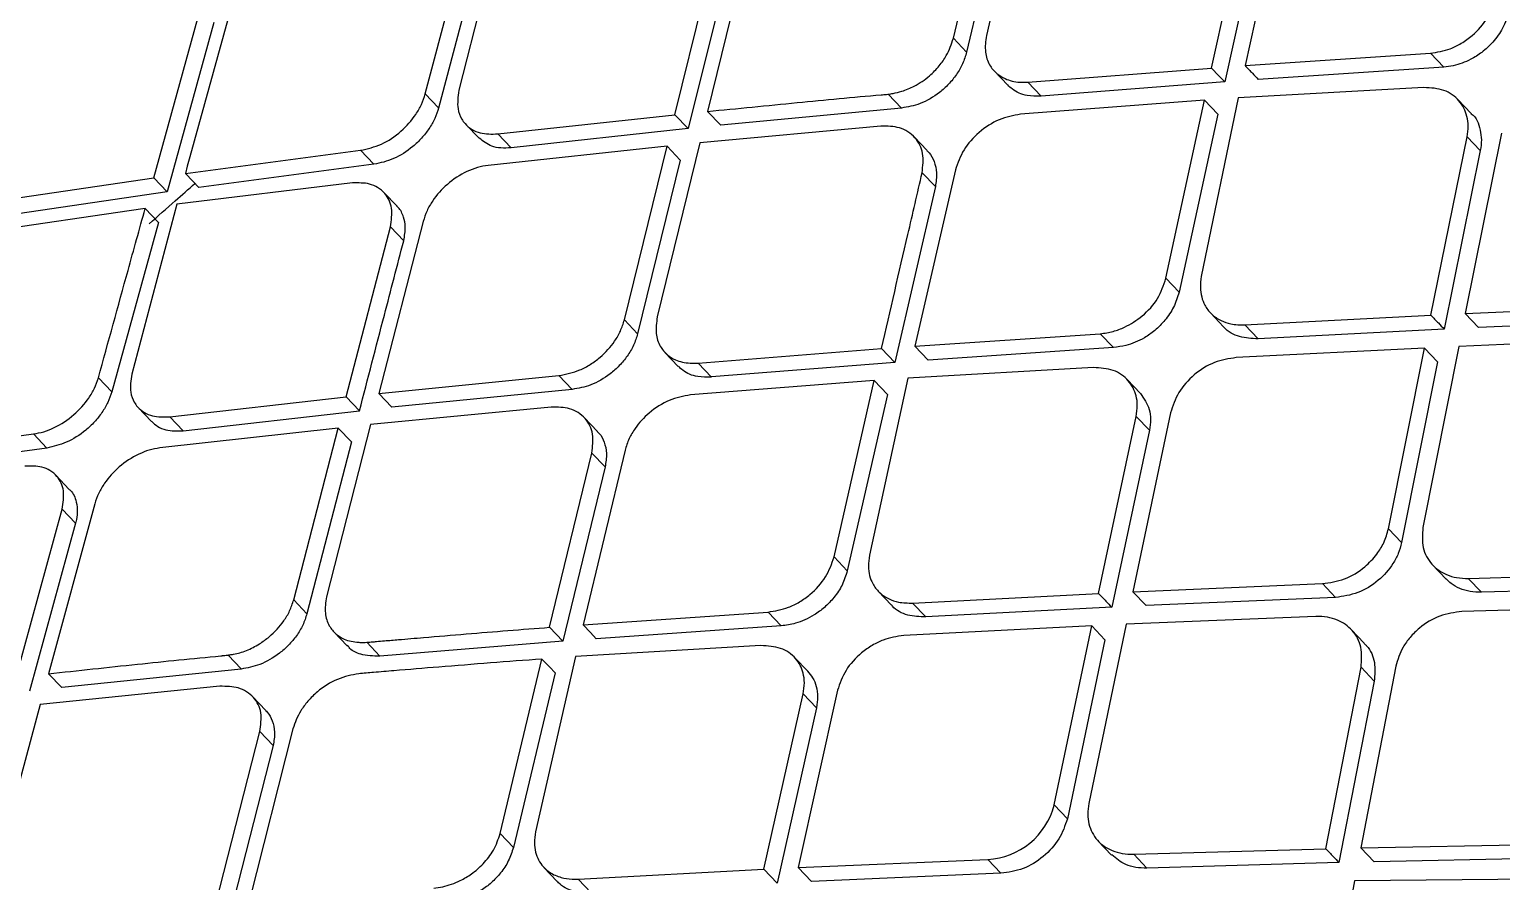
# Model space of a CAD drawing. Extents: x 832 to 912, y 781 to 934.
# Drawn here: x 895.672 to 896.887, y 808.644 to 809.347 of the extents above; entities that cross this region are included whole.
import ezdxf

# ---------------------------------------------------------------- set-up
doc = ezdxf.new("R2010")
doc.units = 0
doc.header["$MEASUREMENT"] = 0
doc.layers.add('1', color=4, linetype='Continuous')

# ---------------------------------------------------------------- blocks, each defined once
blk = doc.blocks.new('2026 SOVEREIGN HL')
at = {"layer": '1', "color": 3, "linetype": 'Continuous', "lineweight": 25}
for p, q in [((64.7665, 12.3924), (64.7327, 12.2475)), ((64.7055, 12.2451), (64.7395, 12.3897)), ((64.7504, 12.3783), (64.7164, 12.2337)), ((64.9185, 12.2206), (64.9508, 12.367)), ((64.9783, 12.3692), (64.9462, 12.2226)), ((64.9617, 12.3556), (64.9294, 12.2092)), ((64.3332, 12.3438), (64.2974, 12.2022)), ((64.2697, 12.1992), (64.3069, 12.3403)), ((64.318, 12.3288), (64.2807, 12.1876)), ((64.4756, 12.1821), (64.5108, 12.3237)), ((64.5379, 12.328), (64.5026, 12.1848)), ((64.5218, 12.3122), (64.4866, 12.1706)), ((64.0456, 12.13), (64.0843, 12.2698)), ((64.1102, 12.2736), (64.0754, 12.1472)), ((64.0953, 12.2582), (64.0567, 12.1185)), ((64.7055, 12.2451), (64.7164, 12.2337)), ((64.9462, 12.2226), (65.0992, 12.2328)), ((65.1101, 12.2214), (64.9571, 12.2112)), ((65.0992, 12.2328), (65.1101, 12.2214)), ((64.7394, 12.2179), (64.7504, 12.2064)), ((64.7669, 12.2089), (64.9185, 12.2206)), ((64.9294, 12.2092), (64.7778, 12.1975)), ((64.2697, 12.1992), (64.2807, 12.1877)), ((64.6627, 12.1876), (64.6518, 12.199)), ((64.7778, 12.1975), (64.7669, 12.2089)), ((65.0938, 12.2045), (64.9404, 12.1959)), ((64.5026, 12.1848), (64.5135, 12.1734)), ((64.6627, 12.1876), (64.5135, 12.1734)), ((64.9127, 12.194), (64.7609, 12.1825)), ((64.8808, 12.0471), (64.9127, 12.194)), ((64.9404, 12.1959), (64.9101, 12.0486)), ((64.9127, 12.194), (64.9236, 12.1826)), ((65.1327, 12.1831), (65.1218, 12.1945)), ((64.3031, 12.1741), (64.3141, 12.1626)), ((64.3295, 12.1662), (64.4756, 12.1821)), ((64.4865, 12.1706), (64.4756, 12.1821)), ((64.6456, 12.1727), (64.4962, 12.1588)), ((64.9236, 12.1826), (64.8917, 12.0357)), ((64.3295, 12.1662), (64.3405, 12.1547)), ((64.4866, 12.1706), (64.3405, 12.1547)), ((64.6839, 12.1525), (64.6731, 12.1638)), ((65.0996, 12.0166), (65.1294, 12.1639)), ((65.1578, 12.1669), (65.1279, 12.018)), ((65.1295, 12.1639), (65.1403, 12.1525)), ((64.0717, 12.1337), (64.2163, 12.1527)), ((64.2163, 12.1527), (64.2273, 12.1412)), ((64.4692, 12.1561), (64.3215, 12.1403)), ((64.434, 12.0128), (64.4692, 12.1561)), ((64.4962, 12.1588), (64.4611, 12.0152)), ((64.4692, 12.1561), (64.4801, 12.1446)), ((65.1403, 12.1525), (65.1105, 12.0052)), ((64.2273, 12.1412), (64.0827, 12.1221)), ((64.4801, 12.1446), (64.4449, 12.0013)), ((64.7071, 12.1365), (64.6738, 11.9911)), ((63.9029, 12.109), (64.0456, 12.13)), ((64.0456, 12.13), (64.0566, 12.1185)), ((64.2096, 12.1258), (64.0647, 12.1083)), ((64.6797, 12.1342), (64.6906, 12.1228)), ((64.0567, 12.1184), (63.914, 12.0974)), ((64.2464, 12.1065), (64.2354, 12.118)), ((64.6906, 12.1228), (64.6571, 11.9777)), ((64.0252, 12.1028), (63.8957, 12.0838)), ((64.0386, 12.1047), (64.0252, 12.1028)), ((64.0647, 12.1083), (64.0275, 11.9681)), ((64.0386, 12.1047), (64.0496, 12.0931)), ((64.0496, 12.0931), (64.0109, 11.9534)), ((64.2044, 11.9494), (64.2409, 12.0896)), ((64.2679, 12.094), (64.2313, 11.9522)), ((64.2409, 12.0896), (64.2519, 12.0781)), ((64.8808, 12.0471), (64.8917, 12.0358)), ((64.9176, 12.0186), (64.9285, 12.0071)), ((64.9461, 12.0086), (65.0996, 12.0166)), ((65.1279, 12.018), (65.2842, 12.0247)), ((65.1279, 12.018), (65.1388, 12.0066)), ((64.434, 12.0128), (64.4449, 12.0013)), ((64.9461, 12.0086), (64.9569, 11.9972)), ((65.1105, 12.0052), (64.9569, 11.9972)), ((65.2951, 12.0133), (65.1388, 12.0066)), ((64.6738, 11.9911), (64.8267, 12.0014)), ((64.6738, 11.9911), (64.6847, 11.9797)), ((64.8376, 11.9901), (64.8267, 12.0014)), ((65.1225, 11.9909), (65.093, 11.8416)), ((65.279, 11.9974), (65.1225, 11.9909)), ((64.4675, 11.9859), (64.4785, 11.9744)), ((64.4949, 11.9771), (64.6462, 11.9891)), ((64.6462, 11.9891), (64.6571, 11.9777)), ((64.8376, 11.9901), (64.6847, 11.9797)), ((65.0942, 11.9896), (64.9389, 11.9817)), ((65.0645, 11.8405), (65.0942, 11.9896)), ((65.1051, 11.9782), (65.0754, 11.8291)), ((65.0942, 11.9896), (65.1051, 11.9782)), ((64.2313, 11.9522), (64.38, 11.9669)), ((64.38, 11.9669), (64.3909, 11.9555)), ((64.4949, 11.9771), (64.5058, 11.9656)), ((64.6571, 11.9777), (64.5058, 11.9657)), ((64.8211, 11.9734), (64.6678, 11.9647)), ((63.9999, 11.965), (64.0109, 11.9534)), ((64.3909, 11.9554), (64.2422, 11.9407)), ((64.6402, 11.9627), (64.4886, 11.9509)), ((64.607, 11.8172), (64.6402, 11.9627)), ((64.6678, 11.9647), (64.6363, 11.8186)), ((64.6511, 11.9513), (64.6402, 11.9627)), ((64.8598, 11.9521), (64.849, 11.9635)), ((64.059, 11.9328), (64.2044, 11.9494)), ((64.2154, 11.9379), (64.2044, 11.9494)), ((64.2313, 11.9522), (64.2422, 11.9407)), ((64.6511, 11.9513), (64.6179, 11.8058)), ((64.0328, 11.9405), (64.0438, 11.9289)), ((64.059, 11.9328), (64.07, 11.9213)), ((64.07, 11.9213), (64.2154, 11.9379)), ((64.3736, 11.9409), (64.2246, 11.9264)), ((64.4117, 11.9208), (64.4008, 11.9322)), ((64.8253, 11.7872), (64.8564, 11.9331)), ((64.8847, 11.9361), (64.8536, 11.7885)), ((64.8564, 11.9331), (64.8672, 11.9217)), ((63.8026, 11.8987), (63.9463, 11.9187)), ((63.9463, 11.9187), (63.9574, 11.9071)), ((64.1977, 11.9236), (64.0507, 11.9072)), ((64.1611, 11.7818), (64.1977, 11.9236)), ((64.2246, 11.9264), (64.1882, 11.7844)), ((64.1977, 11.9236), (64.2087, 11.9121)), ((64.8672, 11.9217), (64.8362, 11.7758)), ((63.9574, 11.9071), (63.8138, 11.8871)), ((64.2087, 11.9121), (64.172, 11.7703)), ((64.3723, 11.7592), (64.4071, 11.9029)), ((64.4345, 11.9052), (64.3999, 11.7612)), ((64.4071, 11.9029), (64.4181, 11.8915)), ((63.9759, 11.873), (63.9649, 11.8846)), ((64.4181, 11.8915), (64.3833, 11.7478)), ((63.9969, 11.8611), (63.9587, 11.7209)), ((63.932, 11.718), (63.97, 11.8566)), ((63.9811, 11.845), (63.943, 11.7064)), ((63.97, 11.8566), (63.981, 11.845)), ((65.0645, 11.8405), (65.0753, 11.8291)), ((64.607, 11.8172), (64.6179, 11.8058)), ((65.1012, 11.8104), (65.1121, 11.799)), ((65.1304, 11.7995), (65.2887, 11.8042)), ((65.1304, 11.7995), (65.1413, 11.7881)), ((64.6435, 11.7889), (64.6544, 11.7775)), ((64.6718, 11.7791), (64.8253, 11.7872)), ((64.8536, 11.7885), (65.01, 11.7952)), ((64.8536, 11.7885), (64.8645, 11.7771)), ((65.0209, 11.7838), (64.8645, 11.7771)), ((65.0209, 11.7838), (65.01, 11.7952)), ((65.2996, 11.7928), (65.1413, 11.7881)), ((64.1611, 11.7818), (64.172, 11.7703)), ((64.3999, 11.7612), (64.5526, 11.7718)), ((64.5526, 11.7718), (64.5635, 11.7604)), ((64.6718, 11.7791), (64.6827, 11.7677)), ((64.8362, 11.7758), (64.6827, 11.7677)), ((65.2837, 11.7768), (65.1252, 11.7723)), ((64.5635, 11.7604), (64.4108, 11.7498)), ((64.8197, 11.7604), (64.6645, 11.7524)), ((64.7887, 11.6126), (64.8197, 11.7604)), ((64.848, 11.7617), (64.8172, 11.6137)), ((64.8197, 11.7604), (64.8305, 11.7489)), ((65.0046, 11.7681), (64.848, 11.7617)), ((64.1942, 11.7554), (64.2052, 11.744)), ((64.3833, 11.7477), (64.2323, 11.7353)), ((64.3723, 11.7592), (64.3832, 11.7478)), ((64.8305, 11.7489), (64.7996, 11.6012)), ((65.0446, 11.746), (65.0338, 11.7574)), ((64.1178, 11.7248), (64.1069, 11.7362)), ((64.2214, 11.7468), (64.2323, 11.7353)), ((64.5467, 11.7441), (64.3936, 11.7351)), ((64.1178, 11.7247), (63.9697, 11.7094)), ((64.3315, 11.589), (64.366, 11.733)), ((64.3936, 11.7351), (64.3607, 11.5905)), ((64.5853, 11.7229), (64.5744, 11.7343)), ((65.0128, 11.5765), (65.0419, 11.7262)), ((65.0706, 11.7271), (65.0417, 11.5772)), ((65.0419, 11.7262), (65.0528, 11.7148)), ((63.9587, 11.7209), (63.9697, 11.7094)), ((64.3769, 11.7216), (64.3424, 11.5776)), ((65.0528, 11.7148), (65.0237, 11.5651)), ((64.1002, 11.7105), (63.9518, 11.6954)), ((64.138, 11.6906), (64.1272, 11.702)), ((64.5491, 11.5596), (64.5815, 11.7042)), ((64.6099, 11.7072), (64.5774, 11.561)), ((64.5815, 11.7042), (64.5924, 11.6928)), ((63.9518, 11.6954), (63.9138, 11.555)), ((64.5924, 11.6928), (64.5601, 11.5482)), ((64.1604, 11.6755), (64.1243, 11.5331)), ((64.0968, 11.531), (64.1332, 11.6731)), ((64.1332, 11.6731), (64.1441, 11.6617)), ((64.1441, 11.6617), (64.1078, 11.5195)), ((64.7887, 11.6126), (64.7996, 11.6012)), ((64.3315, 11.589), (64.3424, 11.5776)), ((64.8251, 11.5827), (64.8361, 11.5713)), ((65.0417, 11.5772), (65.2014, 11.5804)), ((64.5774, 11.561), (64.7338, 11.5677)), ((64.7338, 11.5677), (64.7447, 11.5563)), ((64.8543, 11.572), (65.0128, 11.5765)), ((64.8543, 11.572), (64.8652, 11.5605)), ((65.0417, 11.5772), (65.0526, 11.5658)), ((65.2123, 11.569), (65.0526, 11.5658)), ((64.3676, 11.5611), (64.3786, 11.5496)), ((64.3958, 11.5514), (64.5491, 11.5596)), ((64.56, 11.5482), (64.5491, 11.5596)), ((64.5774, 11.561), (64.5883, 11.5496)), ((64.7447, 11.5563), (64.5883, 11.5496)), ((65.0237, 11.5651), (64.8652, 11.5605)), ((64.3958, 11.5514), (64.4067, 11.54)), ((65.0364, 11.5499), (65.0093, 11.3992)), ((65.1965, 11.5515), (65.0364, 11.5499))]:
    blk.add_line(p, q, dxfattribs=at)
at = {"layer": '1', "color": 3, "linetype": 'Continuous', "lineweight": 25, "flags": 128}
for points in [[(64.9185, 12.2206), (64.9246, 12.2142), (64.9294, 12.2092)], [(64.0754, 12.1472), (64.0733, 12.1396), (64.0717, 12.1337)], [(64.0717, 12.1337), (64.0779, 12.1272), (64.0827, 12.1221)], [(64.3999, 11.7612), (64.406, 11.7548), (64.4108, 11.7498)], [(64.366, 11.733), (64.3721, 11.7266), (64.3769, 11.7216)]]:
    blk.add_lwpolyline(points, dxfattribs=at)
at = {"layer": '1', "color": 3, "linetype": 'Continuous', "lineweight": 25}
blk.add_arc((64.7304, 11.6278), 0.0603, 273.2661, 345.3314, dxfattribs=at)
for points, knots in [([(59.6972, 11.8096), (59.659, 11.874), (59.5847, 11.9995), (59.4664, 12.1968), (59.3447, 12.3975), (59.2169, 12.6053), (59.0824, 12.8201), (58.9652, 13.0043), (58.8705, 13.1519), (58.7998, 13.2615), (58.7407, 13.3529), (58.6923, 13.4279), (58.658, 13.4812), (58.625, 13.5325), (58.5908, 13.5859), (58.5504, 13.6491), (58.5075, 13.7169), (58.4666, 13.7822), (58.426, 13.8478), (58.3844, 13.9164), (58.3416, 13.9883), (58.3035, 14.0541), (58.2697, 14.1138), (58.2349, 14.1774), (58.1989, 14.2464), (58.1602, 14.3256), (58.1227, 14.4081), (58.0877, 14.494), (58.0522, 14.5935), (58.019, 14.7094), (57.9927, 14.8485), (57.9811, 15.0002), (57.9896, 15.1638), (58.0203, 15.3369), (58.0765, 15.5181), (58.1576, 15.7049), (58.2541, 15.8811), (58.3581, 16.0431), (58.4611, 16.1882), (58.5685, 16.3279), (58.6769, 16.4609), (58.858, 16.6733), (59.1157, 16.9561), (59.447, 17.3049), (59.7682, 17.6376), (60.083, 17.9601), (60.3956, 18.2778), (60.755, 18.6402), (61.1619, 19.0473), (61.6114, 19.493), (62.0521, 19.9256), (62.3975, 20.2611), (62.6524, 20.5062), (62.8191, 20.6655), (62.985, 20.8226), (63.1495, 20.9762), (63.3078, 21.1217), (63.4585, 21.2564), (63.6059, 21.3837), (63.7601, 21.5114), (63.9295, 21.6426), (64.1118, 21.7707), (64.2919, 21.8812), (64.4637, 21.9692), (64.6072, 22.0291), (64.7328, 22.0696), (64.839, 22.0959), (64.957, 22.116), (65.0871, 22.1257), (65.2235, 22.1209), (65.3509, 22.1032), (65.471, 22.0757), (65.5879, 22.0398), (65.7011, 21.9965), (65.8103, 21.9479), (65.9152, 21.8968), (66.016, 21.8439), (66.1148, 21.7889), (66.2128, 21.7319), (66.3118, 21.6723), (66.4144, 21.6092), (66.5231, 21.5409), (66.6294, 21.4732), (66.7319, 21.4073), (66.8298, 21.344), (66.9424, 21.2708), (67.0636, 21.192), (67.1939, 21.1077), (67.3227, 21.0253), (67.4078, 20.9715), (67.4507, 20.9445)], [0, 0, 0, 0, 0.027301, 0.053121, 0.078194, 0.103378, 0.128253, 0.15259, 0.164549, 0.175804, 0.187213, 0.19287, 0.198697, 0.203314, 0.20821, 0.214519, 0.221846, 0.227826, 0.233127, 0.240318, 0.246837, 0.252707, 0.257948, 0.26258, 0.269212, 0.275503, 0.282195, 0.289138, 0.295571, 0.304703, 0.314219, 0.324025, 0.333938, 0.34391, 0.353958, 0.36415, 0.374482, 0.382686, 0.390778, 0.398559, 0.40615, 0.413378, 0.435014, 0.455518, 0.475001, 0.494018, 0.51285, 0.531597, 0.55875, 0.585774, 0.611811, 0.637107, 0.647001, 0.656901, 0.666552, 0.67625, 0.685784, 0.694239, 0.702403, 0.711142, 0.720502, 0.73086, 0.741309, 0.749946, 0.758844, 0.764824, 0.770839, 0.776825, 0.7853, 0.794212, 0.802559, 0.810658, 0.819347, 0.828207, 0.836704, 0.845565, 0.854235, 0.862519, 0.871572, 0.880723, 0.88994, 0.900577, 0.912161, 0.921393, 0.931563, 0.942271, 0.95674, 0.970472, 0.985143, 1, 1, 1, 1]), ([(60.2822, 11.5275), (60.2534, 11.5736), (60.1981, 11.6621), (60.1128, 11.7968), (60.0317, 11.9243), (59.9635, 12.0307), (59.906, 12.1204), (59.8693, 12.1777), (59.8427, 12.2191), (59.828, 12.2418), (59.813, 12.2651), (59.7976, 12.2891), (59.7817, 12.3138), (59.7545, 12.356), (59.7181, 12.4126), (59.6745, 12.4802), (59.6371, 12.5381), (59.6064, 12.5858), (59.5812, 12.6248), (59.553, 12.6684), (59.5197, 12.72), (59.4807, 12.7805), (59.4433, 12.8384), (59.4077, 12.8936), (59.3703, 12.9516), (59.3297, 13.0146), (59.286, 13.0824), (59.2511, 13.1366), (59.2257, 13.1762), (59.2086, 13.2027), (59.1908, 13.2305), (59.1721, 13.2596), (59.1534, 13.2889), (59.1308, 13.3241), (59.1029, 13.3679), (59.0673, 13.4239), (59.0264, 13.4888), (58.98, 13.563), (58.932, 13.6406), (58.8888, 13.7117), (58.8521, 13.7731), (58.8232, 13.8221), (58.7935, 13.8732), (58.7606, 13.9311), (58.7261, 13.9933), (58.6891, 14.0624), (58.6528, 14.1334), (58.613, 14.2169), (58.5756, 14.3029), (58.5419, 14.3902), (58.5135, 14.4768), (58.4895, 14.5673), (58.4706, 14.6664), (58.4596, 14.7757), (58.4592, 14.8893), (58.4693, 15.0006), (58.488, 15.1079), (58.5139, 15.2137), (58.5473, 15.3209), (58.5892, 15.4317), (58.6384, 15.5444), (58.6917, 15.6526), (58.747, 15.7549), (58.8016, 15.8493), (58.8608, 15.9456), (58.9237, 16.0423), (58.9948, 16.1467), (59.0628, 16.242), (59.1331, 16.3373), (59.2059, 16.4331), (59.2967, 16.5491), (59.3964, 16.6729), (59.4963, 16.794), (59.5922, 16.9081), (59.6906, 17.0233), (59.8192, 17.1719), (59.9714, 17.3446), (60.1451, 17.5382), (60.3676, 17.7818), (60.6505, 18.0844), (60.9907, 18.4381), (61.3079, 18.7587), (61.5992, 19.046), (61.8645, 19.3022), (62.1341, 19.5569), (62.4085, 19.8105), (62.6456, 20.0246), (62.8371, 20.1941), (62.9882, 20.326), (63.1429, 20.4588), (63.2699, 20.5658), (63.3597, 20.6401), (63.4137, 20.6843), (63.4613, 20.7229), (63.5044, 20.7576), (63.5403, 20.7862), (63.5765, 20.8148), (63.6126, 20.8432), (63.6529, 20.8745), (63.6975, 20.9088), (63.7463, 20.9459), (63.8129, 20.9958), (63.9062, 21.0639), (64.0165, 21.1411), (64.1345, 21.2195), (64.2454, 21.2889), (64.3588, 21.355), (64.4896, 21.4254), (64.6404, 21.4972), (64.7801, 21.5514), (64.8884, 21.5857), (64.9667, 21.6066), (65.0451, 21.6236), (65.1468, 21.6401), (65.2696, 21.6489), (65.4079, 21.6425), (65.5342, 21.6221), (65.6419, 21.594), (65.735, 21.5631), (65.817, 21.5313), (65.8782, 21.5047), (65.9178, 21.4865), (65.9395, 21.4763), (65.9614, 21.4658), (65.9836, 21.4549), (66.0061, 21.4436), (66.0288, 21.432), (66.0517, 21.4201), (66.0744, 21.4081), (66.1263, 21.3803), (66.2137, 21.3316), (66.3258, 21.2662), (66.423, 21.2074), (66.5197, 21.1476), (66.6203, 21.0843), (66.7269, 21.016), (66.8232, 20.954), (66.9191, 20.892), (67.022, 20.8252), (67.1256, 20.7578), (67.2384, 20.6843), (67.3211, 20.6304), (67.3781, 20.5932), (67.3971, 20.5808), (67.4163, 20.5683), (67.4357, 20.5556), (67.4554, 20.5428), (67.479, 20.5274), (67.51, 20.5071), (67.552, 20.4798), (67.6045, 20.4455), (67.6673, 20.4046), (67.7366, 20.3595), (67.8045, 20.3152), (67.8813, 20.2653), (67.9624, 20.2126), (68.0492, 20.1564), (68.1396, 20.0978), (68.2398, 20.0331), (68.3535, 19.96), (68.4724, 19.884), (68.5504, 19.8347), (68.5908, 19.8092)], [0, 0, 0, 0, 0.017972, 0.034499, 0.049575, 0.06319, 0.070996, 0.079624, 0.082019, 0.084471, 0.086979, 0.089543, 0.092164, 0.094841, 0.102955, 0.109932, 0.115772, 0.120716, 0.124387, 0.127538, 0.133778, 0.139714, 0.145344, 0.150669, 0.155689, 0.162001, 0.16859, 0.17481, 0.177146, 0.179591, 0.182145, 0.184806, 0.187576, 0.190153, 0.194417, 0.199436, 0.205212, 0.211744, 0.219033, 0.225469, 0.230066, 0.23466, 0.237846, 0.242849, 0.248995, 0.253037, 0.259479, 0.265792, 0.272345, 0.278856, 0.284859, 0.290589, 0.297246, 0.304138, 0.310732, 0.317019, 0.32249, 0.327618, 0.333058, 0.338198, 0.343467, 0.348861, 0.353175, 0.357536, 0.361802, 0.366387, 0.370823, 0.376203, 0.379608, 0.384116, 0.389631, 0.395968, 0.401699, 0.406932, 0.412347, 0.418331, 0.42846, 0.437511, 0.446713, 0.464408, 0.482566, 0.500008, 0.513359, 0.526975, 0.54006, 0.553658, 0.567627, 0.574883, 0.58159, 0.589561, 0.597226, 0.599827, 0.602393, 0.604924, 0.606589, 0.608507, 0.610009, 0.611705, 0.613595, 0.61568, 0.617957, 0.620428, 0.624993, 0.630932, 0.635664, 0.64122, 0.646118, 0.651188, 0.659172, 0.666996, 0.671004, 0.674999, 0.678716, 0.683038, 0.691089, 0.699127, 0.707662, 0.71519, 0.720935, 0.727322, 0.73309, 0.734714, 0.736379, 0.738075, 0.739801, 0.741557, 0.743344, 0.745161, 0.747008, 0.748766, 0.757622, 0.768385, 0.776841, 0.782481, 0.793472, 0.803343, 0.811058, 0.819636, 0.829702, 0.839768, 0.848941, 0.862063, 0.863906, 0.865778, 0.867678, 0.869607, 0.871565, 0.873552, 0.876686, 0.880926, 0.886273, 0.892726, 0.900286, 0.907939, 0.914262, 0.924949, 0.934463, 0.943201, 0.955746, 0.969398, 0.98415, 1, 1, 1, 1]), ([(60.4182, 11.6464), (60.4164, 11.6492), (60.4095, 11.6601), (60.3941, 11.6839), (60.3609, 11.7354), (60.3089, 11.8152), (60.2476, 11.908), (60.1883, 11.997), (60.1342, 12.0778), (60.0755, 12.1651), (60.0148, 12.2548), (59.9554, 12.3426), (59.9086, 12.4116), (59.8677, 12.4721), (59.8322, 12.5246), (59.7937, 12.5817), (59.7593, 12.6328), (59.7291, 12.6778), (59.7032, 12.7165), (59.6795, 12.7521), (59.653, 12.7919), (59.6222, 12.8383), (59.5879, 12.8903), (59.5536, 12.9427), (59.4975, 13.0287), (59.4196, 13.1497), (59.3273, 13.2965), (59.2291, 13.4562), (59.1308, 13.6214), (59.0261, 13.8068), (58.9321, 13.985), (58.8612, 14.1303), (58.8134, 14.2396), (58.7838, 14.3127), (58.7627, 14.3698), (58.7485, 14.411), (58.739, 14.4399), (58.7288, 14.4725), (58.7192, 14.5057), (58.7111, 14.5359), (58.7049, 14.5612), (58.7008, 14.5785), (58.6973, 14.5946), (58.6928, 14.6157), (58.6838, 14.6636), (58.6734, 14.7377), (58.668, 14.8269), (58.6695, 14.9136), (58.6763, 14.9938), (58.6873, 15.0639), (58.6993, 15.1207), (58.7091, 15.1614), (58.7197, 15.2003), (58.7314, 15.2392), (58.7445, 15.2793), (58.7593, 15.3208), (58.7727, 15.3555), (58.7854, 15.387), (58.8002, 15.4218), (58.8218, 15.47), (58.8479, 15.5239), (58.8743, 15.5753), (58.8983, 15.6199), (58.9271, 15.6716), (58.9682, 15.7417), (59.0211, 15.8267), (59.083, 15.9206), (59.1457, 16.0114), (59.2113, 16.1024), (59.2751, 16.1881), (59.3491, 16.2848), (59.4399, 16.4002), (59.5345, 16.5172), (59.6307, 16.6335), (59.7305, 16.7521), (59.8324, 16.8711), (59.9388, 16.9937), (60.0509, 17.1215), (60.1955, 17.284), (60.3454, 17.4498), (60.5366, 17.6584), (60.764, 17.902), (61.0311, 18.1812), (61.218, 18.3723), (61.3188, 18.4742), (61.3461, 18.5017), (61.3733, 18.5291), (61.4005, 18.5564), (61.4275, 18.5835), (61.4545, 18.6105), (61.5295, 18.6853), (61.6429, 18.7976), (61.7853, 18.9368), (61.8979, 19.0458), (61.9776, 19.1223), (62.028, 19.1705), (62.0594, 19.2003), (62.0972, 19.2362), (62.1612, 19.2969), (62.2592, 19.3891), (62.366, 19.4887), (62.4662, 19.5812), (62.5497, 19.6578), (62.6257, 19.7271), (62.6993, 19.7937), (62.8125, 19.8955), (62.9623, 20.0285), (63.1457, 20.1886), (63.3222, 20.3401), (63.4933, 20.4837), (63.671, 20.629), (63.7993, 20.7304), (63.8838, 20.795), (63.9129, 20.8171), (63.9434, 20.84), (63.9752, 20.8636), (64.0169, 20.8943), (64.0632, 20.9277), (64.1087, 20.9599), (64.1431, 20.9839), (64.1787, 21.0083), (64.2204, 21.0364), (64.2695, 21.0687), (64.3186, 21.1), (64.3677, 21.1304), (64.4167, 21.1597), (64.4682, 21.1893), (64.5342, 21.2256), (64.608, 21.2635), (64.6875, 21.3006), (64.7535, 21.3285), (64.8121, 21.3508), (64.8658, 21.3694), (64.9172, 21.3851), (64.966, 21.3982), (65.0087, 21.4083), (65.0489, 21.4165), (65.0937, 21.4242), (65.1398, 21.4304), (65.1879, 21.4348), (65.2331, 21.4371), (65.2762, 21.4376), (65.3172, 21.4365), (65.3645, 21.4337), (65.4155, 21.4285), (65.4705, 21.4202), (65.5091, 21.4128), (65.539, 21.4063), (65.5692, 21.3994), (65.6157, 21.3873), (65.6706, 21.3709), (65.726, 21.3525), (65.7736, 21.3353), (65.8161, 21.3189), (65.8522, 21.3044), (65.8844, 21.2909), (65.9129, 21.2786), (65.9378, 21.2676), (65.9543, 21.2601), (65.9709, 21.2525), (66.0265, 21.2267), (66.1258, 21.1777), (66.249, 21.1128), (66.3683, 21.047), (66.4794, 20.9835), (66.5882, 20.9192), (66.6912, 20.8567), (66.7794, 20.8021), (66.8572, 20.7532), (66.9215, 20.7124), (66.9879, 20.6698), (67.0599, 20.6231), (67.1239, 20.5813), (67.1766, 20.5466), (67.2137, 20.522), (67.2474, 20.4996), (67.2779, 20.4793), (67.3051, 20.4611), (67.3291, 20.445), (67.348, 20.4323), (67.3656, 20.4205), (67.3886, 20.405), (67.4244, 20.3808), (67.4745, 20.3469), (67.5371, 20.3044), (67.604, 20.2588), (67.6621, 20.2191), (67.7062, 20.1889), (67.7412, 20.165), (67.7768, 20.1406), (67.8154, 20.1142), (67.8569, 20.0859), (67.9012, 20.0556), (67.947, 20.0243), (67.993, 19.9929), (68.0381, 19.9623), (68.0823, 19.9324), (68.1254, 19.9032), (68.1676, 19.8747), (68.2137, 19.8438), (68.2695, 19.8065), (68.3306, 19.7659), (68.3885, 19.7278), (68.4341, 19.698), (68.4602, 19.681), (68.4714, 19.6738)], [0, 0, 0, 0, 0.001104, 0.004334, 0.009452, 0.021283, 0.034948, 0.04399, 0.053559, 0.063656, 0.074351, 0.084158, 0.092992, 0.097067, 0.103823, 0.109893, 0.115275, 0.119969, 0.123976, 0.127297, 0.130972, 0.136221, 0.141469, 0.146716, 0.151963, 0.167099, 0.18221, 0.194073, 0.212028, 0.227648, 0.243582, 0.258158, 0.264064, 0.270062, 0.275458, 0.277255, 0.279419, 0.281949, 0.284513, 0.286691, 0.288484, 0.289893, 0.290355, 0.291848, 0.294297, 0.300171, 0.306592, 0.311145, 0.315784, 0.320454, 0.322803, 0.32496, 0.326929, 0.328894, 0.33099, 0.333082, 0.335172, 0.336205, 0.337765, 0.340333, 0.343295, 0.345648, 0.3478, 0.349751, 0.353108, 0.357916, 0.36198, 0.366657, 0.371035, 0.375197, 0.379142, 0.385198, 0.392169, 0.396446, 0.402495, 0.409883, 0.414309, 0.42097, 0.429196, 0.438991, 0.446291, 0.461212, 0.476637, 0.489885, 0.491347, 0.492803, 0.494253, 0.495699, 0.497139, 0.498574, 0.500003, 0.509077, 0.516559, 0.522451, 0.526755, 0.529023, 0.530314, 0.531642, 0.534905, 0.540273, 0.546825, 0.55141, 0.555681, 0.559639, 0.563052, 0.566913, 0.576885, 0.585774, 0.594565, 0.60338, 0.611293, 0.620887, 0.622241, 0.623657, 0.625137, 0.626679, 0.628283, 0.631197, 0.633393, 0.634874, 0.636168, 0.638527, 0.640885, 0.643239, 0.645591, 0.64794, 0.650286, 0.653007, 0.657465, 0.66098, 0.664643, 0.667213, 0.669761, 0.672796, 0.675143, 0.677409, 0.679594, 0.681653, 0.684768, 0.687344, 0.68993, 0.69273, 0.695122, 0.6975, 0.70165, 0.705003, 0.708506, 0.709563, 0.711249, 0.714863, 0.719531, 0.723351, 0.727334, 0.730442, 0.733278, 0.735842, 0.738132, 0.740147, 0.741886, 0.742161, 0.744227, 0.755572, 0.767132, 0.776013, 0.787022, 0.796936, 0.805751, 0.815616, 0.821764, 0.827928, 0.834109, 0.841056, 0.849038, 0.853076, 0.856798, 0.860203, 0.863291, 0.866062, 0.868516, 0.870654, 0.871891, 0.873927, 0.877792, 0.883023, 0.889622, 0.89759, 0.904425, 0.908448, 0.91202, 0.915953, 0.920247, 0.924904, 0.929921, 0.935301, 0.94063, 0.945903, 0.951118, 0.956274, 0.961373, 0.966414, 0.973172, 0.982115, 0.989566, 0.995527, 1, 1, 1, 1]), ([(69.641, 17.6616), (69.4833, 17.5178), (69.1657, 17.2279), (68.7018, 16.8035), (68.2618, 16.4006), (67.8608, 16.0334), (67.4617, 15.6678), (67.0552, 15.2956), (66.6322, 14.9086), (66.2807, 14.5874), (65.9979, 14.3293), (65.7814, 14.1317), (65.5638, 13.9332), (65.334, 13.7237), (65.0805, 13.4927), (64.7963, 13.2339), (64.4693, 12.9363), (64.0973, 12.5978), (63.6781, 12.2164), (63.2219, 11.801), (62.7439, 11.3655), (62.4182, 11.0681), (62.2568, 10.9207)], [0, 0, 0, 0, 0.064054, 0.129032, 0.188708, 0.243101, 0.2922, 0.351151, 0.408466, 0.464244, 0.494021, 0.523341, 0.552204, 0.582375, 0.616658, 0.65509, 0.697674, 0.749316, 0.805991, 0.867686, 0.93442, 1, 1, 1, 1]), ([(60.4182, 11.6464), (60.4686, 11.7128), (60.5693, 11.8455), (60.739, 12.0522), (60.9211, 12.2623), (61.1158, 12.4745), (61.3218, 12.687), (61.5382, 12.8981), (61.7634, 13.1061), (61.9964, 13.3091), (62.2353, 13.5055), (62.4785, 13.6935), (62.7239, 13.8714), (62.9696, 14.0376), (63.2134, 14.1906), (63.4528, 14.329), (63.6855, 14.4518), (63.9092, 14.5578), (64.1216, 14.6462), (64.3204, 14.7162), (64.5035, 14.7671), (64.6688, 14.7985), (64.815, 14.8101), (64.9396, 14.801), (65.0436, 14.7729), (65.093, 14.7369), (65.1177, 14.7189)], [0, 0, 0, 0, 0.040414, 0.080832, 0.121131, 0.16144, 0.20183, 0.242199, 0.282767, 0.323449, 0.364249, 0.40532, 0.44653, 0.487927, 0.529608, 0.571475, 0.613506, 0.655784, 0.698298, 0.740908, 0.783732, 0.8268, 0.869887, 0.913181, 0.956585, 1, 1, 1, 1]), ([(65.1872, 14.6174), (65.1942, 14.5932), (65.2085, 14.5426), (65.2047, 14.4574), (65.1802, 14.3545), (65.1322, 14.2332), (65.0606, 14.0925), (64.965, 13.933), (64.8469, 13.7565), (64.708, 13.5652), (64.5496, 13.3614), (64.3736, 13.1474), (64.1825, 12.9264), (63.9778, 12.7007), (63.7616, 12.4731), (63.5358, 12.2461), (63.3023, 12.0222), (63.0628, 11.8036), (62.819, 11.5926), (62.5724, 11.3908), (62.3247, 11.2002), (62.0778, 11.0226), (61.8329, 10.8591), (61.592, 10.7115), (61.3567, 10.5797), (61.2072, 10.5072), (61.1328, 10.4711)], [0, 0, 0, 0, 0.03526, 0.073397, 0.1134, 0.154986, 0.197112, 0.240117, 0.283114, 0.326264, 0.369489, 0.412382, 0.4553, 0.498021, 0.540417, 0.582782, 0.624982, 0.666816, 0.708662, 0.750431, 0.791989, 0.833575, 0.875123, 0.916779, 0.958525, 1, 1, 1, 1]), ([(65.1308, 14.3172), (65.1291, 14.3149), (65.1257, 14.3103), (65.1193, 14.2805), (65.1055, 14.2364), (65.087, 14.1898), (65.0697, 14.151), (65.0527, 14.1158), (65.0336, 14.0785), (65.0089, 14.0328), (64.9741, 13.9724), (64.9288, 13.8985), (64.8737, 13.8137), (64.8145, 13.7273), (64.7598, 13.6505), (64.7158, 13.5906), (64.6825, 13.546), (64.6478, 13.5002), (64.6013, 13.4396), (64.5328, 13.3527), (64.4433, 13.242), (64.3301, 13.1066), (64.1928, 12.9478), (64.019, 12.7542), (63.8128, 12.5343), (63.579, 12.2969), (63.3397, 12.0657), (63.0973, 11.843), (62.8539, 11.6311), (62.6115, 11.4314), (62.3698, 11.244), (62.128, 11.0683), (61.8853, 10.9043), (61.6433, 10.7541), (61.4032, 10.618), (61.2502, 10.5433), (61.1731, 10.5056)], [0, 0, 0, 0, 0.0320866, 0.0626256, 0.0912297, 0.1105794, 0.1271815, 0.1409157, 0.1520576, 0.1681539, 0.1869124, 0.2083496, 0.2324664, 0.2560505, 0.2750677, 0.2894818, 0.2992831, 0.3066099, 0.3212897, 0.3406289, 0.3646101, 0.3932054, 0.4263765, 0.4625791, 0.5102388, 0.5570157, 0.6029161, 0.6479544, 0.6921568, 0.7355554, 0.7782314, 0.8211648, 0.8647779, 0.909111, 0.9541865, 1, 1, 1, 1]), ([(62.3003, 10.8999), (62.3007, 10.9003), (62.3042, 10.9034), (62.316, 10.9137), (62.3578, 10.9506), (62.514, 11.0883), (63.1225, 11.6236), (64.3272, 12.6809), (65.3993, 13.652), (66.0167, 14.2114)], [0, 0, 0, 0, 0.000353, 0.002828, 0.009435, 0.033986, 0.128384, 0.498019, 1, 1, 1, 1]), ([(65.0992, 12.2328), (65.1047, 12.2337), (65.1133, 12.235), (65.125, 12.2409), (65.136, 12.2488), (65.1475, 12.2617), (65.1512, 12.2731), (65.153, 12.2788)], [0, 0, 0, 0, 0.227867, 0.358923, 0.501084, 0.750502, 1, 1, 1, 1]), ([(65.1639, 12.2674), (65.1625, 12.2627), (65.1598, 12.2538), (65.1514, 12.2422), (65.1422, 12.2336), (65.1311, 12.2266), (65.1202, 12.2225), (65.1127, 12.2217), (65.1101, 12.2214)], [0, 0, 0, 0, 0.206391, 0.389643, 0.549706, 0.686564, 0.889708, 1, 1, 1, 1]), ([(64.7327, 12.2475), (64.7321, 12.2428), (64.731, 12.234), (64.7347, 12.2233), (64.7406, 12.2161), (64.7489, 12.2109), (64.7571, 12.2089), (64.7637, 12.2088), (64.7661, 12.2089), (64.7669, 12.2089)], [0, 0, 0, 0, 0.213058, 0.401082, 0.563992, 0.701738, 0.900951, 0.963029, 1, 1, 1, 1]), ([(64.6518, 12.199), (64.6531, 12.1992), (64.6566, 12.1998), (64.664, 12.2015), (64.6744, 12.2058), (64.6852, 12.2131), (64.6938, 12.222), (64.7012, 12.2325), (64.7039, 12.2403), (64.7055, 12.2451)], [0, 0, 0, 0, 0.0579772, 0.1607362, 0.3083905, 0.5009387, 0.6499214, 0.7828994, 1, 1, 1, 1]), ([(64.7164, 12.2337), (64.7154, 12.2305), (64.7136, 12.2242), (64.7083, 12.2152), (64.7018, 12.2072), (64.692, 12.1984), (64.6786, 12.1904), (64.6678, 12.1885), (64.6627, 12.1876)], [0, 0, 0, 0, 0.144207, 0.282943, 0.416227, 0.544113, 0.782597, 1, 1, 1, 1]), ([(64.9462, 12.2226), (64.9482, 12.2205), (64.9519, 12.2167), (64.9555, 12.2129), (64.9571, 12.2112)], [0, 0, 0, 0, 0.559958, 1, 1, 1, 1]), ([(64.2163, 12.1527), (64.2221, 12.154), (64.2335, 12.1566), (64.25, 12.1678), (64.2607, 12.1799), (64.2669, 12.1906), (64.2687, 12.1963), (64.2697, 12.1992)], [0, 0, 0, 0, 0.250948, 0.500093, 0.737882, 0.865985, 1, 1, 1, 1]), ([(64.2974, 12.2022), (64.2967, 12.1969), (64.2955, 12.1882), (64.2989, 12.1795), (64.3029, 12.1739), (64.3079, 12.1698), (64.3166, 12.166), (64.3245, 12.1661), (64.3295, 12.1662)], [0, 0, 0, 0, 0.248901, 0.411689, 0.49917, 0.639523, 0.769905, 1, 1, 1, 1]), ([(64.5026, 12.1848), (64.5272, 12.1872), (64.5748, 12.1919), (64.623, 12.1966), (64.6465, 12.1985), (64.6469, 12.1986), (64.6485, 12.1987), (64.6501, 12.1988), (64.6517, 12.199), (64.6518, 12.199), (64.6518, 12.199), (64.6518, 12.199)], [0, 0, 0, 0, 0.497339, 0.959976, 0.966034, 0.968177, 0.968427, 0.997889, 0.999409, 0.999934, 1, 1, 1, 1]), ([(64.7778, 12.1975), (64.7739, 12.1974), (64.765, 12.1974), (64.7557, 12.2012), (64.7516, 12.2055), (64.7505, 12.2066)], [0, 0, 0, 0, 0.361134, 0.826663, 1, 1, 1, 1]), ([(65.1295, 12.1639), (65.1299, 12.1668), (65.1307, 12.1727), (65.1292, 12.1832), (65.1235, 12.1944), (65.1109, 12.2035), (65.0995, 12.2042), (65.0938, 12.2045)], [0, 0, 0, 0, 0.133148, 0.261122, 0.500348, 0.749171, 1, 1, 1, 1]), ([(64.2807, 12.1876), (64.2797, 12.1847), (64.2779, 12.179), (64.273, 12.1705), (64.2668, 12.1627), (64.2574, 12.1536), (64.2437, 12.1448), (64.2327, 12.1423), (64.2273, 12.1412)], [0, 0, 0, 0, 0.134471, 0.266129, 0.395087, 0.521364, 0.765281, 1, 1, 1, 1]), ([(64.6797, 12.1342), (64.6803, 12.1397), (64.6815, 12.1506), (64.6757, 12.1619), (64.6682, 12.1682), (64.6592, 12.1725), (64.6509, 12.1727), (64.6456, 12.1727)], [0, 0, 0, 0, 0.249404, 0.498786, 0.634363, 0.76325, 1, 1, 1, 1]), ([(64.7609, 12.1825), (64.755, 12.1814), (64.7431, 12.1791), (64.7263, 12.1682), (64.713, 12.1533), (64.7091, 12.1421), (64.7071, 12.1365)], [0, 0, 0, 0, 0.248794, 0.500443, 0.747812, 1, 1, 1, 1]), ([(65.1326, 12.1831), (65.1327, 12.183), (65.1372, 12.1802), (65.1399, 12.172), (65.1416, 12.1613), (65.1408, 12.1554), (65.1403, 12.1525)], [0, 0, 0, 0, 0.0116, 0.497388, 0.746881, 1, 1, 1, 1]), ([(64.3405, 12.1547), (64.3377, 12.1546), (64.332, 12.1543), (64.3223, 12.1562), (64.3174, 12.1602), (64.3142, 12.1628)], [0, 0, 0, 0, 0.267867, 0.528605, 1, 1, 1, 1]), ([(64.6837, 12.1523), (64.6843, 12.1518), (64.687, 12.1494), (64.6899, 12.1434), (64.6923, 12.134), (64.6912, 12.1266), (64.6906, 12.1228)], [0, 0, 0, 0, 0.076869, 0.358096, 0.665817, 1, 1, 1, 1]), ([(64.3215, 12.1403), (64.3186, 12.1398), (64.3128, 12.1388), (64.3011, 12.1343), (64.2876, 12.1254), (64.2769, 12.1134), (64.2707, 12.1027), (64.2689, 12.097), (64.2679, 12.094)], [0, 0, 0, 0, 0.128129, 0.25442, 0.500648, 0.734508, 0.86342, 1, 1, 1, 1]), ([(64.0418, 12.092), (64.049, 12.0984), (64.0616, 12.1095), (64.0742, 12.1206), (64.0796, 12.1254)], [0, 0, 0, 0, 0.571514, 1, 1, 1, 1]), ([(64.2409, 12.0896), (64.2417, 12.0949), (64.2432, 12.1054), (64.238, 12.1162), (64.2308, 12.1222), (64.2222, 12.126), (64.2144, 12.1258), (64.2096, 12.1258)], [0, 0, 0, 0, 0.249065, 0.498516, 0.642226, 0.773849, 1, 1, 1, 1]), ([(64.6462, 11.9891), (64.6534, 12.0205), (64.6646, 12.0689), (64.6758, 12.1173), (64.6797, 12.1342)], [0, 0, 0, 0, 0.648969, 1, 1, 1, 1]), ([(63.9999, 11.965), (64.0081, 11.9945), (64.0209, 12.0411), (64.0338, 12.0877), (64.0386, 12.1047)], [0, 0, 0, 0, 0.6343757, 1, 1, 1, 1]), ([(64.2519, 12.0781), (64.2526, 12.0821), (64.2539, 12.0891), (64.2518, 12.0983), (64.2493, 12.1039), (64.2466, 12.1061), (64.2463, 12.1064)], [0, 0, 0, 0, 0.358945, 0.628206, 0.956845, 1, 1, 1, 1]), ([(64.2154, 11.9379), (64.2222, 11.9642), (64.2344, 12.011), (64.2466, 12.0577), (64.2519, 12.0781)], [0, 0, 0, 0, 0.562544, 1, 1, 1, 1]), ([(64.8267, 12.0014), (64.8303, 12.0019), (64.837, 12.0028), (64.8489, 12.0074), (64.8623, 12.0159), (64.8753, 12.0301), (64.879, 12.0414), (64.8808, 12.0471)], [0, 0, 0, 0, 0.148669, 0.281888, 0.501154, 0.750724, 1, 1, 1, 1]), ([(64.9101, 12.0486), (64.9097, 12.0455), (64.9089, 12.0397), (64.9101, 12.0318), (64.913, 12.0242), (64.9182, 12.0173), (64.9257, 12.0122), (64.935, 12.0089), (64.9421, 12.0087), (64.9461, 12.0086)], [0, 0, 0, 0, 0.135956, 0.262757, 0.380459, 0.534586, 0.696865, 0.828599, 1, 1, 1, 1]), ([(64.8917, 12.0357), (64.8904, 12.0315), (64.888, 12.0235), (64.8806, 12.0126), (64.8722, 12.0042), (64.8615, 11.9966), (64.8496, 11.9915), (64.841, 11.9905), (64.8376, 11.9901)], [0, 0, 0, 0, 0.18706, 0.356456, 0.508212, 0.642238, 0.85636, 1, 1, 1, 1]), ([(64.4611, 12.0152), (64.4605, 12.0106), (64.4593, 12.0018), (64.4629, 11.9912), (64.4688, 11.9841), (64.4769, 11.979), (64.4851, 11.9771), (64.4917, 11.977), (64.494, 11.9771), (64.4949, 11.9771)], [0, 0, 0, 0, 0.213914, 0.402512, 0.565763, 0.703602, 0.902307, 0.96379, 1, 1, 1, 1]), ([(65.0996, 12.0166), (65.1016, 12.0145), (65.1053, 12.0107), (65.1089, 12.0069), (65.1105, 12.0052)], [0, 0, 0, 0, 0.559981, 1, 1, 1, 1]), ([(64.38, 11.9669), (64.3858, 11.968), (64.3946, 11.9697), (64.406, 11.9759), (64.4163, 11.9834), (64.4249, 11.993), (64.4312, 12.0038), (64.433, 12.0097), (64.434, 12.0128)], [0, 0, 0, 0, 0.245186, 0.371706, 0.500488, 0.730152, 0.860149, 1, 1, 1, 1]), ([(64.9569, 11.9972), (64.9517, 11.9975), (64.941, 11.998), (64.9318, 12.003), (64.9287, 12.007), (64.9286, 12.0072)], [0, 0, 0, 0, 0.474586, 0.975918, 1, 1, 1, 1]), ([(64.4449, 12.0013), (64.4439, 11.9982), (64.442, 11.9919), (64.4366, 11.983), (64.4301, 11.975), (64.4203, 11.9663), (64.4068, 11.9583), (64.3961, 11.9564), (64.3909, 11.9555)], [0, 0, 0, 0, 0.14415, 0.282803, 0.416067, 0.543872, 0.782386, 1, 1, 1, 1]), ([(64.9389, 11.9817), (64.9328, 11.9808), (64.9206, 11.9789), (64.9037, 11.9681), (64.8903, 11.9532), (64.8866, 11.9418), (64.8847, 11.9361)], [0, 0, 0, 0, 0.250006, 0.499985, 0.749997, 1, 1, 1, 1]), ([(64.0275, 11.9681), (64.0267, 11.9629), (64.0254, 11.9543), (64.0287, 11.9458), (64.0326, 11.9403), (64.0375, 11.9363), (64.0461, 11.9325), (64.054, 11.9327), (64.059, 11.9328)], [0, 0, 0, 0, 0.248819, 0.411625, 0.499133, 0.639641, 0.770079, 1, 1, 1, 1]), ([(64.5058, 11.9656), (64.5019, 11.9656), (64.4931, 11.9655), (64.4839, 11.9692), (64.4798, 11.9734), (64.4787, 11.9746)], [0, 0, 0, 0, 0.3560903, 0.8200041, 1, 1, 1, 1]), ([(64.8564, 11.9331), (64.8568, 11.9362), (64.8577, 11.942), (64.8562, 11.9525), (64.8506, 11.9635), (64.8381, 11.9724), (64.8267, 11.9731), (64.8211, 11.9734)], [0, 0, 0, 0, 0.136062, 0.264967, 0.500346, 0.751106, 1, 1, 1, 1]), ([(63.9463, 11.9187), (63.9492, 11.9192), (63.9548, 11.9202), (63.9664, 11.9249), (63.98, 11.9338), (63.9908, 11.9459), (63.997, 11.9565), (63.9989, 11.9621), (63.9999, 11.965)], [0, 0, 0, 0, 0.126298, 0.251957, 0.500743, 0.737808, 0.865841, 1, 1, 1, 1]), ([(64.0109, 11.9534), (64.01, 11.9505), (64.0081, 11.9448), (64.0031, 11.9364), (63.9969, 11.9286), (63.9874, 11.9196), (63.9737, 11.9108), (63.9627, 11.9083), (63.9574, 11.9071)], [0, 0, 0, 0, 0.134839, 0.266717, 0.395741, 0.521999, 0.76564, 1, 1, 1, 1]), ([(64.4886, 11.9509), (64.4827, 11.9498), (64.4709, 11.9476), (64.4545, 11.937), (64.4438, 11.9253), (64.4374, 11.9146), (64.4355, 11.9085), (64.4345, 11.9052)], [0, 0, 0, 0, 0.248305, 0.499754, 0.720064, 0.852693, 1, 1, 1, 1]), ([(64.8598, 11.9521), (64.8627, 11.948), (64.8672, 11.9417), (64.8685, 11.9307), (64.8677, 11.9248), (64.8672, 11.9217)], [0, 0, 0, 0, 0.483158, 0.738559, 1, 1, 1, 1]), ([(64.4071, 11.9029), (64.4078, 11.9083), (64.4092, 11.9191), (64.4035, 11.9302), (64.3961, 11.9365), (64.3871, 11.9408), (64.3789, 11.9408), (64.3736, 11.9409)], [0, 0, 0, 0, 0.24937, 0.498757, 0.634447, 0.763385, 1, 1, 1, 1]), ([(64.0439, 11.929), (64.0455, 11.9276), (64.0487, 11.9245), (64.0572, 11.9211), (64.065, 11.9212), (64.07, 11.9213)], [0, 0, 0, 0, 0.255595, 0.525221, 1, 1, 1, 1]), ([(64.4115, 11.9206), (64.4121, 11.9202), (64.4147, 11.9179), (64.4176, 11.9119), (64.4199, 11.9026), (64.4187, 11.8953), (64.4181, 11.8915)], [0, 0, 0, 0, 0.073791, 0.3556, 0.664361, 1, 1, 1, 1]), ([(64.0507, 11.9072), (64.0478, 11.9067), (64.042, 11.9057), (64.0304, 11.9011), (64.0168, 11.8923), (64.0061, 11.8803), (63.9998, 11.8697), (63.9979, 11.8641), (63.9969, 11.8611)], [0, 0, 0, 0, 0.128049, 0.254268, 0.50065, 0.734461, 0.863361, 1, 1, 1, 1]), ([(63.97, 11.8566), (63.9708, 11.8618), (63.9725, 11.8722), (63.9674, 11.8828), (63.9604, 11.8886), (63.9519, 11.8924), (63.9442, 11.8922), (63.9393, 11.8921)], [0, 0, 0, 0, 0.248968, 0.498492, 0.6421, 0.773679, 1, 1, 1, 1]), ([(63.9758, 11.8729), (63.9761, 11.8727), (63.9792, 11.8702), (63.9818, 11.8637), (63.9829, 11.8545), (63.982, 11.8484), (63.9811, 11.8454), (63.981, 11.845)], [0, 0, 0, 0, 0.040888, 0.435825, 0.727646, 0.970818, 1, 1, 1, 1]), ([(65.01, 11.7952), (65.0161, 11.7961), (65.0284, 11.7978), (65.0442, 11.8076), (65.0547, 11.8186), (65.0614, 11.8294), (65.0634, 11.8366), (65.0645, 11.8405)], [0, 0, 0, 0, 0.249701, 0.499399, 0.685805, 0.831493, 1, 1, 1, 1]), ([(65.093, 11.8416), (65.0926, 11.8359), (65.0917, 11.8245), (65.0994, 11.8106), (65.1101, 11.8031), (65.1208, 11.7998), (65.1272, 11.7996), (65.1304, 11.7995)], [0, 0, 0, 0, 0.251598, 0.499109, 0.733103, 0.862554, 1, 1, 1, 1]), ([(65.0754, 11.8291), (65.0746, 11.8261), (65.073, 11.8202), (65.0672, 11.8092), (65.0565, 11.7971), (65.0394, 11.7865), (65.027, 11.7847), (65.0209, 11.7838)], [0, 0, 0, 0, 0.131373, 0.258105, 0.496643, 0.748221, 1, 1, 1, 1]), ([(64.5526, 11.7718), (64.5582, 11.7727), (64.567, 11.7741), (64.5787, 11.78), (64.5897, 11.7878), (64.6012, 11.8004), (64.6051, 11.8116), (64.607, 11.8172)], [0, 0, 0, 0, 0.2348, 0.364122, 0.501098, 0.750395, 1, 1, 1, 1]), ([(64.6363, 11.8186), (64.6358, 11.8156), (64.6349, 11.8097), (64.6361, 11.8019), (64.6389, 11.7945), (64.6441, 11.7876), (64.6516, 11.7825), (64.6608, 11.7794), (64.6679, 11.7792), (64.6718, 11.7791)], [0, 0, 0, 0, 0.138233, 0.26545, 0.381631, 0.535934, 0.699675, 0.831639, 1, 1, 1, 1]), ([(64.6179, 11.8058), (64.6167, 11.8018), (64.6144, 11.7943), (64.6075, 11.784), (64.5995, 11.7756), (64.5889, 11.7679), (64.5765, 11.7621), (64.5674, 11.7609), (64.5635, 11.7604)], [0, 0, 0, 0, 0.176032, 0.337543, 0.484558, 0.616977, 0.83739, 1, 1, 1, 1]), ([(65.1413, 11.7881), (65.1381, 11.7882), (65.1318, 11.7883), (65.1233, 11.791), (65.1166, 11.7945), (65.1135, 11.7978), (65.1122, 11.7991)], [0, 0, 0, 0, 0.279566, 0.553184, 0.82081, 1, 1, 1, 1]), ([(64.1882, 11.7844), (64.1875, 11.7797), (64.1862, 11.771), (64.1898, 11.7606), (64.1955, 11.7535), (64.2036, 11.7485), (64.2117, 11.7468), (64.2182, 11.7467), (64.2205, 11.7468), (64.2214, 11.7468)], [0, 0, 0, 0, 0.214959, 0.40432, 0.568003, 0.705988, 0.90404, 0.964767, 1, 1, 1, 1]), ([(64.8253, 11.7872), (64.8273, 11.785), (64.831, 11.7812), (64.8346, 11.7774), (64.8362, 11.7758)], [0, 0, 0, 0, 0.559962, 1, 1, 1, 1]), ([(64.1069, 11.7362), (64.1074, 11.7363), (64.1088, 11.7366), (64.1139, 11.7373), (64.1223, 11.7397), (64.1323, 11.7449), (64.1432, 11.7528), (64.1519, 11.7623), (64.1582, 11.7729), (64.1601, 11.7788), (64.1611, 11.7818)], [0, 0, 0, 0, 0.023517, 0.067635, 0.217897, 0.374726, 0.501135, 0.730648, 0.860426, 1, 1, 1, 1]), ([(64.6827, 11.7677), (64.6776, 11.7679), (64.6671, 11.7684), (64.6579, 11.7732), (64.6548, 11.7773), (64.6545, 11.7776)], [0, 0, 0, 0, 0.462021, 0.959259, 1, 1, 1, 1]), ([(65.1252, 11.7723), (65.119, 11.7714), (65.1067, 11.7698), (65.0919, 11.7607), (65.0823, 11.7512), (65.0747, 11.7407), (65.0722, 11.7324), (65.0706, 11.7271)], [0, 0, 0, 0, 0.249773, 0.499424, 0.638645, 0.76863, 1, 1, 1, 1]), ([(64.172, 11.7703), (64.171, 11.7672), (64.169, 11.7611), (64.1637, 11.7522), (64.1571, 11.7443), (64.1472, 11.7357), (64.1337, 11.7277), (64.1229, 11.7257), (64.1178, 11.7247)], [0, 0, 0, 0, 0.143905, 0.282402, 0.415493, 0.543238, 0.781858, 1, 1, 1, 1]), ([(65.0419, 11.7262), (65.0424, 11.7318), (65.0432, 11.7432), (65.0356, 11.7571), (65.0248, 11.7647), (65.0141, 11.7679), (65.0078, 11.7681), (65.0046, 11.7681)], [0, 0, 0, 0, 0.248859, 0.499106, 0.73442, 0.863539, 1, 1, 1, 1]), ([(64.2214, 11.7468), (64.2218, 11.7468), (64.2227, 11.7469), (64.2242, 11.747), (64.2265, 11.7472), (64.2305, 11.7476), (64.2377, 11.7482), (64.2506, 11.7493), (64.2731, 11.7512), (64.3146, 11.7547), (64.3494, 11.7574), (64.3723, 11.7592)], [0, 0, 0, 0, 0.009635, 0.017132, 0.030534, 0.054599, 0.097637, 0.174538, 0.311143, 0.545498, 1, 1, 1, 1]), ([(64.6645, 11.7524), (64.6588, 11.7516), (64.65, 11.7502), (64.6383, 11.7444), (64.6272, 11.7366), (64.6156, 11.724), (64.6118, 11.7128), (64.6099, 11.7072)], [0, 0, 0, 0, 0.233986, 0.363514, 0.500989, 0.750361, 1, 1, 1, 1]), ([(63.9587, 11.7209), (63.9831, 11.7235), (64.0303, 11.7286), (64.0782, 11.7335), (64.1016, 11.7357), (64.102, 11.7358), (64.1036, 11.7359), (64.1052, 11.7361), (64.1067, 11.7362), (64.1068, 11.7362), (64.1069, 11.7362), (64.1069, 11.7362)], [0, 0, 0, 0, 0.497199, 0.960014, 0.966062, 0.968171, 0.968408, 0.997887, 0.999403, 0.999945, 1, 1, 1, 1]), ([(64.2323, 11.7353), (64.2268, 11.7355), (64.2174, 11.7358), (64.2086, 11.7399), (64.2062, 11.7435), (64.2056, 11.7444)], [0, 0, 0, 0, 0.5143781, 0.880982, 1, 1, 1, 1]), ([(64.5815, 11.7042), (64.582, 11.7073), (64.5829, 11.7132), (64.5815, 11.7235), (64.5759, 11.7344), (64.5636, 11.7431), (64.5523, 11.7437), (64.5467, 11.7441)], [0, 0, 0, 0, 0.139155, 0.269073, 0.500339, 0.752569, 1, 1, 1, 1]), ([(65.0445, 11.7458), (65.0452, 11.7452), (65.0495, 11.7411), (65.0541, 11.7306), (65.0532, 11.7199), (65.0528, 11.7148)], [0, 0, 0, 0, 0.088731, 0.557734, 1, 1, 1, 1]), ([(64.366, 11.733), (64.3376, 11.7309), (64.2967, 11.7277), (64.2505, 11.7239), (64.2285, 11.7221), (64.2189, 11.7212), (64.2148, 11.7209)], [0, 0, 0, 0, 0.5624, 0.80769, 0.919359, 1, 1, 1, 1]), ([(64.2148, 11.7209), (64.2089, 11.7198), (64.1971, 11.7175), (64.1824, 11.7081), (64.1728, 11.6986), (64.1651, 11.6883), (64.1622, 11.6805), (64.1604, 11.6755)], [0, 0, 0, 0, 0.249828, 0.499697, 0.640283, 0.770666, 1, 1, 1, 1]), ([(64.5852, 11.7229), (64.5867, 11.7212), (64.5898, 11.7175), (64.5926, 11.7104), (64.5939, 11.702), (64.5929, 11.6959), (64.5924, 11.6928)], [0, 0, 0, 0, 0.219837, 0.47171, 0.731765, 1, 1, 1, 1]), ([(64.1332, 11.6731), (64.1339, 11.6785), (64.1354, 11.6892), (64.1298, 11.7001), (64.1225, 11.7062), (64.1136, 11.7104), (64.1055, 11.7105), (64.1002, 11.7105)], [0, 0, 0, 0, 0.249343, 0.498764, 0.634721, 0.763719, 1, 1, 1, 1]), ([(64.1379, 11.6905), (64.1384, 11.6901), (64.1409, 11.6878), (64.1438, 11.682), (64.146, 11.6727), (64.1448, 11.6654), (64.1441, 11.6617)], [0, 0, 0, 0, 0.068196, 0.351061, 0.661659, 1, 1, 1, 1]), ([(64.8172, 11.6137), (64.8168, 11.6108), (64.816, 11.605), (64.8174, 11.5943), (64.8233, 11.5829), (64.8341, 11.5754), (64.8449, 11.5722), (64.8511, 11.572), (64.8543, 11.572)], [0, 0, 0, 0, 0.12885, 0.255285, 0.499735, 0.737764, 0.865957, 1, 1, 1, 1]), ([(64.3607, 11.5905), (64.3602, 11.5874), (64.3593, 11.5816), (64.3607, 11.5714), (64.3652, 11.5629), (64.373, 11.5562), (64.3811, 11.5526), (64.3892, 11.5514), (64.3941, 11.5514), (64.3958, 11.5514)], [0, 0, 0, 0, 0.140604, 0.268241, 0.500679, 0.625556, 0.79082, 0.929267, 1, 1, 1, 1]), ([(64.7996, 11.6012), (64.7976, 11.5955), (64.7938, 11.5843), (64.7803, 11.5695), (64.7632, 11.5589), (64.7509, 11.5571), (64.7447, 11.5563)], [0, 0, 0, 0, 0.249991, 0.499989, 0.750017, 1, 1, 1, 1]), ([(64.2767, 11.544), (64.2791, 11.5443), (64.2863, 11.5453), (64.2972, 11.5491), (64.3085, 11.5558), (64.3181, 11.5642), (64.327, 11.5756), (64.3299, 11.5844), (64.3315, 11.589)], [0, 0, 0, 0, 0.105312, 0.306627, 0.443832, 0.605171, 0.790582, 1, 1, 1, 1]), ([(64.3424, 11.5776), (64.3412, 11.5738), (64.3389, 11.5666), (64.3323, 11.5567), (64.3246, 11.5485), (64.3141, 11.5406), (64.3014, 11.5345), (64.2918, 11.5332), (64.2876, 11.5326)], [0, 0, 0, 0, 0.168944, 0.325408, 0.469344, 0.60076, 0.82518, 1, 1, 1, 1]), ([(64.8652, 11.5605), (64.8621, 11.5606), (64.856, 11.5608), (64.8454, 11.5636), (64.8398, 11.5685), (64.8363, 11.5716)], [0, 0, 0, 0, 0.269455, 0.535915, 1, 1, 1, 1]), ([(65.0128, 11.5765), (65.0148, 11.5744), (65.0184, 11.5706), (65.0221, 11.5668), (65.0237, 11.5651)], [0, 0, 0, 0, 0.559978, 1, 1, 1, 1]), ([(63.9138, 11.555), (63.913, 11.5504), (63.9116, 11.5418), (63.9151, 11.5314), (63.9208, 11.5245), (63.9288, 11.5197), (63.9368, 11.518), (63.9432, 11.5181), (63.9455, 11.5181), (63.9463, 11.5181)], [0, 0, 0, 0, 0.216058, 0.406207, 0.570382, 0.70848, 0.905867, 0.965776, 1, 1, 1, 1]), ([(64.4067, 11.54), (64.4017, 11.5402), (64.3914, 11.5406), (64.3822, 11.5453), (64.379, 11.5493), (64.3787, 11.5498)], [0, 0, 0, 0, 0.450622, 0.944059, 1, 1, 1, 1])]:
    blk.add_open_spline(points, degree=3, knots=knots, dxfattribs=at)

msp = doc.modelspace()

# ---------------------------------------------------------------- block references
at = {"layer": '1'}
msp.add_blockref('2026 SOVEREIGN HL', (831.7292, 797.0948), dxfattribs=at)

doc.saveas('drawing.dxf')
